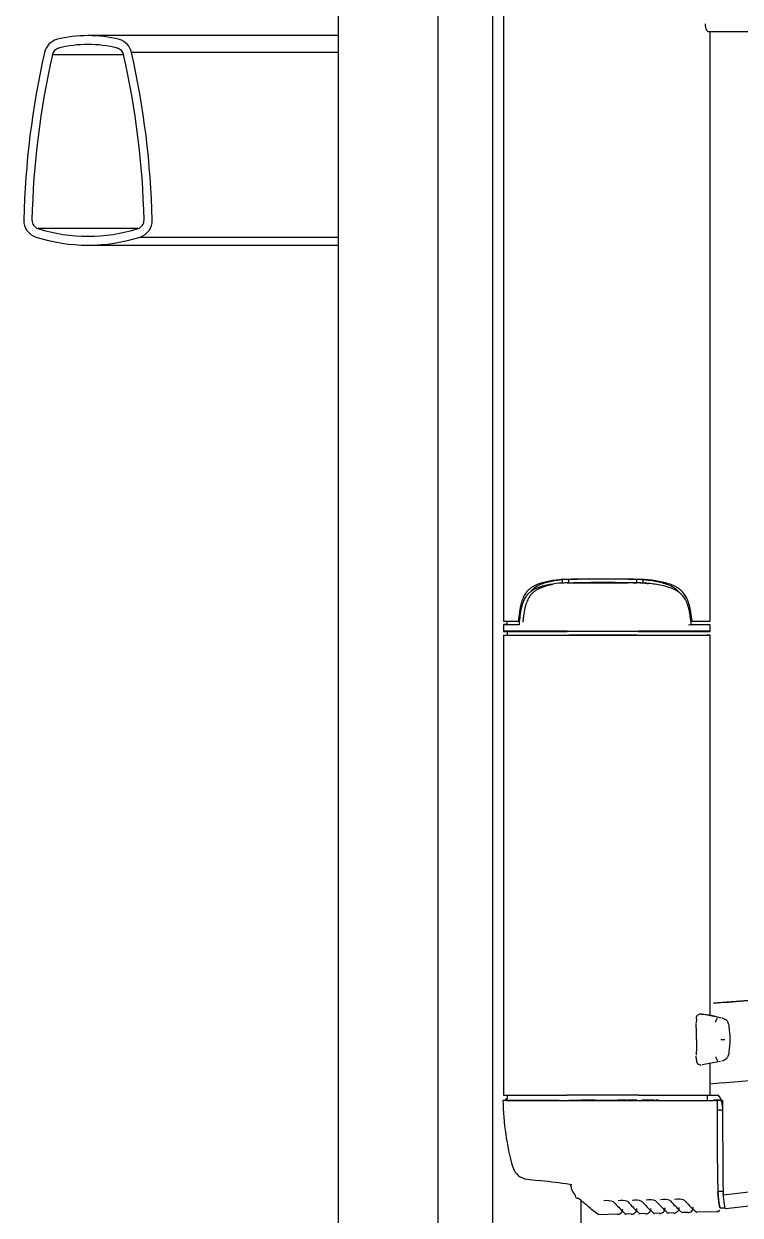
# Model space of a CAD drawing. Header units: millimetres. Extents: x -6176 to 11988, y -1403 to 10916.
# Drawn here: x -5860 to -5454, y 6510 to 7185 of the extents above; entities that cross this region are included whole.
import ezdxf

# ---------------------------------------------------------------- set-up
doc = ezdxf.new("R2010")
doc.units = ezdxf.units.MM

# ---------------------------------------------------------------- blocks, each defined once
blk = doc.blocks.new('A$C17CA5FEC')
at = {"color": 0, "linetype": 'Continuous'}
for p, q in [((-0.07195, 2.19999), (-0.07194, 1.01266)), ((-0.01549, 2.19999), (-0.01548, 0.98894)), ((0.01546, 2.19999), (0.01547, 0.98894)), ((0.02178, 1.86955), (0.02179, 1.43195)), ((-0.07195, 1.76401), (-0.21389, 1.76401)), ((0.34782, 1.76619), (0.13824, 1.76619)), ((0.13901, 1.43196), (0.13901, 1.76619)), ((-0.23402, 1.7533), (-0.19376, 1.7533)), ((-0.07195, 1.75447), (-0.18927, 1.75447)), ((-0.18549, 1.6546), (-0.24229, 1.6546)), ((-0.18429, 1.64977), (-0.07195, 1.64977)), ((-0.21389, 1.64516), (-0.07195, 1.64516)), ((0.0553, 1.45348), (0.0553, 1.4554)), ((0.05785, 1.45362), (0.06452, 1.45371)), ((0.05886, 1.4536), (0.05886, 1.45556)), ((0.05886, 1.4536), (0.06135, 1.4536)), ((0.09535, 1.45359), (0.09735, 1.45359)), ((0.09735, 1.45359), (0.09735, 1.45556)), ((0.10104, 1.45347), (0.10104, 1.4554)), ((0.02383, 1.42995), (0.02179, 1.42995)), ((0.02179, 1.42995), (0.02179, 1.4262)), ((0.05343, 1.4262), (0.02179, 1.4262)), ((0.02179, 1.4262), (0.02179, 1.42608)), ((0.05343, 1.4262), (0.02179, 1.4262)), ((0.02383, 1.43008), (0.02383, 1.43195)), ((0.02383, 1.43008), (0.03041, 1.43008)), ((0.02383, 1.42995), (0.02383, 1.43008)), ((0.02383, 1.43008), (0.03041, 1.43008)), ((0.02383, 1.42608), (0.02383, 1.42408)), ((0.05785, 1.4262), (0.05343, 1.4262)), ((0.05785, 1.4262), (0.05343, 1.4262)), ((0.05785, 1.4262), (0.09828, 1.4262)), ((0.05785, 1.4262), (0.09828, 1.4262)), ((0.10288, 1.4262), (0.09828, 1.4262)), ((0.10288, 1.4262), (0.09828, 1.4262)), ((0.13901, 1.4262), (0.10288, 1.4262)), ((0.13901, 1.4262), (0.10288, 1.4262)), ((0.12767, 1.43008), (0.13739, 1.43008)), ((0.12767, 1.43008), (0.13739, 1.43008)), ((0.13706, 1.42996), (0.13739, 1.42996)), ((0.13706, 1.42996), (0.13901, 1.42996)), ((0.13901, 1.4262), (0.13901, 1.42996)), ((0.13901, 1.42608), (0.13901, 1.4262)), ((0.02179, 1.42408), (0.02383, 1.42408)), ((0.02179, 1.42408), (0.02179, 1.16313)), ((0.13901, 1.42408), (0.13706, 1.42408)), ((0.13706, 1.42408), (0.13739, 1.42408)), ((0.13901, 1.20814), (0.13901, 1.42408)), ((0.27882, 1.22506), (0.14081, 1.21531)), ((0.13121, 1.20631), (0.13113, 1.20418)), ((0.13131, 1.19897), (0.13114, 1.20373)), ((0.14485, 1.20701), (0.13438, 1.20905)), ((0.13132, 1.19472), (0.13131, 1.19897)), ((0.13131, 1.19046), (0.13114, 1.18571)), ((0.13132, 1.19472), (0.13131, 1.19046)), ((0.13121, 1.18313), (0.13113, 1.18526)), ((0.13438, 1.18039), (0.14485, 1.18243)), ((0.13901, 1.16313), (0.13901, 1.18129)), ((0.02383, 1.16313), (0.02383, 1.16109)), ((0.1374, 1.16013), (0.1374, 1.16313)), ((0.02307, 1.16013), (0.02307, 1.16109)), ((0.02307, 1.16109), (0.02383, 1.16109)), ((0.02307, 1.16109), (0.02383, 1.16109)), ((0.02349, 1.16013), (0.04147, 1.16013)), ((0.08942, 1.16016), (0.08942, 1.16017)), ((0.10542, 1.16016), (0.10542, 1.16017)), ((0.14299, 1.16013), (0.143, 1.16013)), ((0.146, 1.16013), (0.143, 1.16013)), ((0.14616, 1.16014), (0.146, 1.16013)), ((0.14601, 1.15455), (0.14301, 1.15455)), ((0.06046, 1.11232), (0.05711, 1.11281)), ((0.14638, 1.10849), (0.14338, 1.10849)), ((0.06575, 0.98894), (0.06575, 1.10339)), ((0.14646, 1.10654), (0.14641, 1.10725)), ((0.07573, 1.09548), (0.08627, 1.09573)), ((0.09123, 1.09585), (0.09428, 1.09593)), ((0.09923, 1.09605), (0.1023, 1.09612)), ((0.10723, 1.09624), (0.11031, 1.09632)), ((0.11523, 1.09643), (0.11832, 1.09651)), ((0.12323, 1.09663), (0.12633, 1.0967)), ((0.13123, 1.09682), (0.14371, 1.09712)), ((0.14475, 1.09917), (0.14775, 1.09917))]:
    blk.add_line(p, q, dxfattribs=at)
for centre, radius, start, end in [((-0.21389, 1.69099), 0.07303, 75.89494, 104.10505), ((-0.22911, 1.75259), 0.00958, 105.58078, 168.71085), ((-0.22934, 1.75237), 0.00476, 105.3933, 168.75299), ((-0.21389, 1.69012), 0.0689, 75.95428, 104.0455), ((-0.19843, 1.75237), 0.00476, 11.2471, 74.60348), ((-0.19866, 1.75259), 0.00958, 11.28916, 74.41922), ((0.22526, 1.64871), 0.47568, 167.15315, 178.6919), ((0.22195, 1.64902), 0.46774, 167.11829, 178.71726), ((-0.64973, 1.64902), 0.46774, 1.28274, 12.88171), ((-0.65304, 1.64871), 0.47568, 1.3081, 12.84685), ((-0.24032, 1.65923), 0.00997, 178.06163, 251.49846), ((-0.24071, 1.6593), 0.00496, 177.85335, 251.47917), ((-0.18706, 1.6593), 0.00496, 288.52082, 2.14663), ((-0.18745, 1.65923), 0.00997, 288.50154, 1.93836), ((-0.21389, 1.74329), 0.09809, 252.43761, 287.56239), ((-0.21389, 1.74404), 0.09384, 252.38354, 287.61646), ((0.0583, 1.39369), 0.06193, 90.41249, 94.50382), ((0.0583, 1.39185), 0.06177, 90.41236, 94.51413), ((0.05923, 1.40712), 0.04844, 90.44303, 94.65125), ((0.05827, 1.41625), 0.03735, 89.10036, 94.55536), ((0.07807, 0.23707), 1.21872, 89.04952, 90.95048), ((0.0781, 0.33987), 1.11585, 89.01161, 90.98806), ((0.07017, 1.25357), 0.20023, 91.61565, 92.52389), ((0.078, 0.14122), 1.31257, 89.3874, 90.58846), ((0.08267, 0.60802), 0.84574, 88.94221, 89.36555), ((0.08583, 1.23239), 0.22141, 87.53459, 88.39316), ((0.09686, 1.40101), 0.05455, 85.60914, 89.49169), ((0.0979, 1.41275), 0.04084, 85.58681, 90.77137), ((0.0977, 1.38573), 0.06989, 85.75172, 89.52359), ((0.0977, 1.38388), 0.06974, 85.74268, 89.52285), ((0.14356, 1.19965), 0.00753, 48.05409, 74.2982), ((0.0953, 1.19475), 0.055, 359.92292, 7.44757), ((0.1462, 2.30594), 1.11122, 269.93793, 270.06207), ((0.0953, 1.19469), 0.055, 352.55243, 0.07708), ((0.14356, 1.18979), 0.00753, 285.7018, 311.94591), ((-1.48827, 18.64792), 17.55412, 275.341906, 275.687105), ((0.136, 1.15657), 0.01002, 0.14924, 38.08304), ((0.02286, 0.12656), 1.03357, 89.98834, 90.07569), ((0.16761, 1.16209), 0.14613, 180.76984, 195.81953), ((0.14169, 0.12631), 1.03383, 89.99457, 90.05881), ((0.08429, -30.38726), 31.54753, 89.891095, 89.896062), ((0.142, 1.85451), 0.69438, 269.9827, 270.08185), ((0.1453, 2.17691), 1.0167, 269.94106, 270.00358), ((10.72588, 1.18204), 10.57989, 180.13781, 180.341748), ((1.54534, 1.14265), 1.40238, 179.51374, 181.39582), ((0.03657, 1.12533), 0.01004, 197.84049, 262.9932), ((0.07944, 1.46997), 0.35733, 262.91037, 263.85928), ((0.41891, 1.11832), 0.27273, 179.86994, 182.32656), ((0.00416, 0.73337), 0.38311, 82.05543, 84.44925), ((0.06418, 1.10641), 0.00181, 175.38368, 274.15635), ((0.08044, 1.09265), 0.01061, 69.03262, 99.31862), ((0.08848, 1.0928), 0.01058, 69.20661, 99.51704), ((0.09652, 1.09299), 0.01055, 69.383, 99.71758), ((0.10456, 1.0932), 0.01052, 69.56193, 99.92047), ((0.1126, 1.09344), 0.01049, 69.74354, 100.12594), ((0.12064, 1.09371), 0.01046, 69.92798, 100.33424), ((0.0864, 1.09848), 0.00301, 267.10666, 1.81351), ((0.0944, 1.09862), 0.003, 267.26428, 1.78877), ((0.10241, 1.09879), 0.003, 267.41154, 1.771), ((0.12642, 1.09946), 0.00298, 268.95568, 2.18616)]:
    blk.add_arc(centre, radius, start, end, dxfattribs=at)
for centre, major_axis, ratio, start_param, end_param in [((0.70938, 1.43201), (-0.69915, 0), 0.000367, 0.182049, 0.239761), ((0.70938, 1.43001), (-0.69915, 0), 0.000367, 0.182049, 0.24176), ((0.70938, 1.42613), (-0.69915, 0), 0.000367, 0.182049, 0.353379), ((0.70938, 1.43001), (-0.69715, 0), 0.000367, 0.182629, 0.228749), ((0.06282, 1.42604), (-0.01, 0), 0.000367, 0.353379, 1.05122), ((0.09362, 1.42604), (0.01, 0), 0.000367, 5.197081, 5.894922), ((-0.54423, 1.42613), (0.69915, 0), 0.000367, 5.894922, 6.069444), ((-0.54423, 1.43001), (0.69715, 0), 0.000367, 6.00854, 6.069447), ((-0.54423, 1.43001), (0.69915, 0), 0.000367, 6.006541, 6.069444), ((-0.54423, 1.43201), (0.69915, 0), 0.000367, 6.00854, 6.069444), ((0.70938, 1.42413), (-0.69915, 0), 0.000367, 0.182049, 0.353379), ((0.70938, 1.42413), (-0.69715, 0), 0.000367, 0.182629, 0.353379), ((0.06282, 1.42404), (-0.01, 0), 0.000367, 0.353379, 1.05122), ((0.06282, 1.42404), (-0.008, 0), 0.000367, 0.353379, 1.05122), ((0.09362, 1.42404), (0.008, 0), 0.000367, 5.197081, 5.894922), ((0.09362, 1.42404), (0.01, 0), 0.000367, 5.197081, 5.894922), ((-0.54423, 1.42413), (0.69715, 0), 0.000367, 5.894922, 6.069447), ((-0.54423, 1.42413), (0.69915, 0), 0.000367, 5.894922, 6.069444), ((0.1338, 1.18798), (0, -0.02113), 0.358368, 3.141593, 3.398599), ((0.1338, 1.20146), (0, 0.02113), 0.358368, 2.884587, 3.141593), ((0.09363, 1.16309), (0.01, 0), 0.000367, 5.197081, 5.894922), ((0.13806, 1.16313), (0.002, 0), 0.000367, 5.20677, 5.894843), ((-0.13775, 1.16317), (-0.3, 0), 0.000367, 2.753251, 2.790335), ((0.04172, 1.16014), (-0.0145, 0), 0.000367, 1.553365, 1.69267), ((0.04172, 1.16014), (0.0145, 0), 0.000367, 4.834262, 5.936665), ((-0.23621, 1.16017), (-0.31, 0), 0.000367, 2.795073, 3.369874), ((0.08031, 1.16015), (0.004, 0), 0.000367, 5.042657, 6.094182), ((-0.31229, 1.16017), (-0.40371, 0), 0.000367, 2.95259, 3.295711), ((-0.30429, 1.16017), (-0.40171, 0), 0.000367, 2.943945, 3.304356), ((0.0883, 1.16015), (0.004, 0), 0.000367, 5.042657, 6.094182), ((0.09069, 1.1602), (0.004, 0), 0.000367, 0.154119, 1.205644), ((-0.29629, 1.16017), (-0.40171, 0), 0.000367, 2.943945, 3.304356), ((0.09868, 1.1602), (0.004, 0), 0.000367, 0.154119, 1.205644), ((-0.29629, 1.16017), (-0.40371, 0), 0.000367, 2.95259, 3.295711), ((-0.28829, 1.16017), (-0.40171, 0), 0.000367, 2.943945, 3.005673), ((0.1043, 1.16015), (0.004, 0), 0.000367, 5.042657, 6.094182), ((-0.28829, 1.16017), (-0.40171, 0), 0.000367, 3.277512, 3.304356), ((0.10668, 1.1602), (0.004, 0), 0.000367, 0.710253, 1.205644), ((-0.28829, 1.16017), (-0.40371, 0), 0.000367, 2.95259, 2.97328)]:
    blk.add_ellipse(centre, major_axis=major_axis, ratio=ratio, start_param=start_param, end_param=end_param, dxfattribs=at)
for points, degree, knots in [([(0.13824, 1.76619), (0.13812, 1.76619), (0.138, 1.76622), (0.13776, 1.76632), (0.13764, 1.7664), (0.13741, 1.76662), (0.1373, 1.76675), (0.13709, 1.76707), (0.13699, 1.76725), (0.1368, 1.76766), (0.13672, 1.76789), (0.13657, 1.76838), (0.1365, 1.76865), (0.1364, 1.76921), (0.13636, 1.7695), (0.13631, 1.7701), (0.13629, 1.77041), (0.13629, 1.77073)], 3, [0, 0, 0, 0, 0.125, 0.125, 0.25, 0.25, 0.375, 0.375, 0.5, 0.5, 0.625, 0.625, 0.75, 0.75, 0.875, 0.875, 1, 1, 1, 1]), ([(0.05343, 1.45543), (0.05092, 1.45516), (0.04851, 1.45481), (0.04507, 1.45407), (0.04395, 1.45379), (0.04177, 1.45309), (0.04071, 1.45269), (0.03916, 1.45193), (0.03865, 1.45165), (0.03764, 1.45102), (0.03715, 1.45067), (0.03618, 1.44987), (0.03571, 1.44942), (0.03502, 1.44864), (0.03479, 1.44836), (0.03434, 1.44775), (0.03412, 1.44743), (0.03347, 1.44638), (0.03306, 1.44557), (0.03248, 1.44411), (0.03229, 1.44358), (0.03194, 1.44244), (0.03177, 1.44183), (0.03146, 1.44054), (0.03132, 1.43985), (0.03105, 1.4384), (0.03093, 1.43764), (0.03059, 1.43528), (0.0304, 1.43363), (0.03023, 1.43194)], 3, [0, 0, 0, 0, 0.25, 0.25, 0.375, 0.375, 0.5, 0.5, 0.5625, 0.5625, 0.625, 0.625, 0.6875, 0.6875, 0.71875, 0.71875, 0.75, 0.75, 0.8125, 0.8125, 0.84375, 0.84375, 0.875, 0.875, 0.90625, 0.90625, 0.9375, 0.9375, 1, 1, 1, 1]), ([(0.05343, 1.45343), (0.05095, 1.45316), (0.04857, 1.45282), (0.04516, 1.45209), (0.04405, 1.4518), (0.04189, 1.45112), (0.04083, 1.45072), (0.0393, 1.44998), (0.03879, 1.4497), (0.0378, 1.44908), (0.03731, 1.44874), (0.03636, 1.44796), (0.03589, 1.44752), (0.03521, 1.44676), (0.03498, 1.44648), (0.03454, 1.44589), (0.03432, 1.44557), (0.03367, 1.44451), (0.03326, 1.4437), (0.03269, 1.44223), (0.03251, 1.4417), (0.03225, 1.44083), (0.03217, 1.44052), (0.032, 1.43989), (0.03193, 1.43957), (0.03156, 1.4379), (0.03132, 1.43643), (0.03101, 1.43407), (0.03091, 1.43325), (0.03073, 1.43161), (0.03065, 1.43077), (0.03057, 1.42994)], 3, [0, 0, 0, 0, 0.25, 0.25, 0.375, 0.375, 0.5, 0.5, 0.5625, 0.5625, 0.625, 0.625, 0.6875, 0.6875, 0.71875, 0.71875, 0.75, 0.75, 0.8125, 0.8125, 0.84375, 0.84375, 0.859375, 0.859375, 0.875, 0.875, 0.9375, 0.9375, 0.96875, 0.96875, 1, 1, 1, 1]), ([(0.0553, 1.4554), (0.05468, 1.45533), (0.05407, 1.45526), (0.05285, 1.4551), (0.05225, 1.45501), (0.05046, 1.45474), (0.0493, 1.45453), (0.04702, 1.45403), (0.04591, 1.45374), (0.04375, 1.45304), (0.0427, 1.45264), (0.04065, 1.45162), (0.03966, 1.45102), (0.03824, 1.44984), (0.03779, 1.44941), (0.03735, 1.44892)], 3, [0, 0, 0, 0, 0.0625, 0.0625, 0.125, 0.125, 0.25, 0.25, 0.375, 0.375, 0.5, 0.5, 0.625, 0.625, 0.6856208, 0.6856208, 0.6856208, 0.6856208]), ([(0.06452, 1.45371), (0.06562, 1.45371), (0.06673, 1.45371), (0.06842, 1.45371), (0.06899, 1.45371), (0.07013, 1.45371), (0.07071, 1.45371), (0.07361, 1.45371), (0.07593, 1.45371), (0.07942, 1.45371), (0.08058, 1.45371), (0.08291, 1.45371), (0.08408, 1.45371), (0.08757, 1.45371), (0.08983, 1.45371), (0.09204, 1.45371)], 3, [0, 0, 0, 0, 0.125, 0.125, 0.1875, 0.1875, 0.25, 0.25, 0.5, 0.5, 0.625, 0.625, 0.75, 0.75, 1, 1, 1, 1]), ([(0.06452, 1.45371), (0.06562, 1.45371), (0.06673, 1.45371), (0.06842, 1.45371), (0.06899, 1.45371), (0.07013, 1.45371), (0.07071, 1.45371), (0.07361, 1.45371), (0.07593, 1.45371), (0.07942, 1.45371), (0.08058, 1.45371), (0.08291, 1.45371), (0.08408, 1.45371), (0.08757, 1.45371), (0.08983, 1.45371), (0.09204, 1.45371)], 3, [0, 0, 0, 0, 0.125, 0.125, 0.1875, 0.1875, 0.25, 0.25, 0.5, 0.5, 0.625, 0.625, 0.75, 0.75, 1, 1, 1, 1]), ([(0.12173, 1.44804), (0.1215, 1.44831), (0.12127, 1.44857), (0.12052, 1.44933), (0.11999, 1.44979), (0.11891, 1.45059), (0.11837, 1.45094), (0.11726, 1.45158), (0.11669, 1.45186), (0.11497, 1.45263), (0.1138, 1.45303), (0.11139, 1.45373), (0.11016, 1.45402), (0.10765, 1.45452), (0.10636, 1.45474), (0.1044, 1.45501), (0.10373, 1.4551), (0.1024, 1.45526), (0.10172, 1.45533), (0.10104, 1.4554)], 3, [0.2840053, 0.2840053, 0.2840053, 0.2840053, 0.3125, 0.3125, 0.375, 0.375, 0.4375, 0.4375, 0.5, 0.5, 0.625, 0.625, 0.75, 0.75, 0.875, 0.875, 0.9375, 0.9375, 1, 1, 1, 1]), ([(0.10395, 1.45312), (0.10365, 1.45316), (0.10334, 1.4532), (0.10238, 1.45332), (0.10171, 1.4534), (0.10104, 1.45347)], 3, [0.90847164, 0.90847164, 0.90847164, 0.90847164, 0.9375, 0.9375, 1, 1, 1, 1]), ([(0.12872, 1.43194), (0.12852, 1.43363), (0.12831, 1.43529), (0.12793, 1.43763), (0.12779, 1.43839), (0.12756, 1.43949), (0.12747, 1.43985), (0.12731, 1.44055), (0.12722, 1.44089), (0.12677, 1.44252), (0.12637, 1.44364), (0.12571, 1.4451), (0.12548, 1.44556), (0.12501, 1.44638), (0.12477, 1.44676), (0.12403, 1.44781), (0.12353, 1.4484), (0.12274, 1.44918), (0.12248, 1.44942), (0.12194, 1.44988), (0.12167, 1.45009), (0.12086, 1.45069), (0.1203, 1.45104), (0.11918, 1.45166), (0.11861, 1.45194), (0.11689, 1.4527), (0.11571, 1.4531), (0.11329, 1.45379), (0.11206, 1.45407), (0.10827, 1.45481), (0.10563, 1.45516), (0.10288, 1.45543)], 3, [0, 0, 0, 0, 0.0625, 0.0625, 0.09375, 0.09375, 0.109375, 0.109375, 0.125, 0.125, 0.1875, 0.1875, 0.21875, 0.21875, 0.25, 0.25, 0.3125, 0.3125, 0.34375, 0.34375, 0.375, 0.375, 0.4375, 0.4375, 0.5, 0.5, 0.625, 0.625, 0.75, 0.75, 1, 1, 1, 1]), ([(0.12834, 1.42994), (0.12815, 1.43161), (0.12795, 1.43327), (0.1276, 1.43565), (0.12747, 1.43642), (0.12718, 1.43791), (0.12702, 1.43863), (0.12651, 1.44064), (0.12612, 1.44178), (0.12557, 1.44301), (0.12546, 1.44325), (0.12524, 1.4437), (0.12512, 1.44392), (0.12477, 1.44454), (0.12454, 1.44491), (0.12381, 1.44596), (0.1233, 1.44654), (0.12252, 1.4473), (0.12226, 1.44754), (0.12173, 1.44799), (0.12146, 1.44819), (0.12065, 1.44878), (0.12011, 1.44912), (0.119, 1.44973), (0.11844, 1.45), (0.11673, 1.45074), (0.11556, 1.45113), (0.11317, 1.45181), (0.11195, 1.45209), (0.10945, 1.45258), (0.10818, 1.45278), (0.10557, 1.45314), (0.10424, 1.45329), (0.10288, 1.45343)], 3, [0, 0, 0, 0, 0.0625, 0.0625, 0.09375, 0.09375, 0.125, 0.125, 0.1875, 0.1875, 0.203125, 0.203125, 0.21875, 0.21875, 0.25, 0.25, 0.3125, 0.3125, 0.34375, 0.34375, 0.375, 0.375, 0.4375, 0.4375, 0.5, 0.5, 0.625, 0.625, 0.75, 0.75, 0.875, 0.875, 1, 1, 1, 1]), ([(0.04969, 1.45265), (0.0492, 1.45256), (0.04871, 1.45246), (0.04711, 1.45211), (0.04601, 1.45182), (0.04386, 1.45114), (0.04282, 1.45074), (0.0413, 1.45), (0.0408, 1.44973), (0.03981, 1.44911), (0.03933, 1.44877), (0.03838, 1.44799), (0.03791, 1.44755), (0.037, 1.44653), (0.03656, 1.44595), (0.03592, 1.4449), (0.03571, 1.44452), (0.03531, 1.44369), (0.03511, 1.44325), (0.03474, 1.44227), (0.03456, 1.44174), (0.0343, 1.44088), (0.03422, 1.44057), (0.03406, 1.43995), (0.03398, 1.43963), (0.03362, 1.43799), (0.03338, 1.43652), (0.03307, 1.43416), (0.03297, 1.43336), (0.03284, 1.43213), (0.0328, 1.43172), (0.03275, 1.4313)], 3, [0.1965314, 0.1965314, 0.1965314, 0.1965314, 0.25, 0.25, 0.375, 0.375, 0.5, 0.5, 0.5625, 0.5625, 0.625, 0.625, 0.6875, 0.6875, 0.75, 0.75, 0.78125, 0.78125, 0.8125, 0.8125, 0.84375, 0.84375, 0.859375, 0.859375, 0.875, 0.875, 0.9375, 0.9375, 0.96875, 0.96875, 0.9846243, 0.9846243, 0.9846243, 0.9846243]), ([(0.09828, 1.42603), (0.09673, 1.42603), (0.09514, 1.42603), (0.09268, 1.42603), (0.09185, 1.42603), (0.09017, 1.42603), (0.08931, 1.42603), (0.08673, 1.42603), (0.08499, 1.42603), (0.08151, 1.42603), (0.07977, 1.42603), (0.07713, 1.42603), (0.07625, 1.42603), (0.07449, 1.42603), (0.07361, 1.42603), (0.07099, 1.42603), (0.06927, 1.42603), (0.0659, 1.42603), (0.06424, 1.42603), (0.0618, 1.42603), (0.06099, 1.42603), (0.0594, 1.42603), (0.05862, 1.42603), (0.05785, 1.42603)], 3, [0, 0, 0, 0, 0.125, 0.125, 0.1875, 0.1875, 0.25, 0.25, 0.375, 0.375, 0.5, 0.5, 0.5625, 0.5625, 0.625, 0.625, 0.75, 0.75, 0.875, 0.875, 0.9375, 0.9375, 1, 1, 1, 1]), ([(0.05785, 1.42403), (0.05939, 1.42403), (0.06097, 1.42403), (0.06341, 1.42403), (0.06424, 1.42403), (0.06591, 1.42403), (0.06676, 1.42403), (0.0693, 1.42403), (0.07101, 1.42403), (0.07446, 1.42403), (0.07621, 1.42403), (0.07885, 1.42403), (0.07974, 1.42403), (0.0815, 1.42403), (0.08237, 1.42403), (0.08498, 1.42403), (0.0867, 1.42403), (0.08926, 1.42403), (0.0901, 1.42403), (0.09178, 1.42403), (0.09262, 1.42403), (0.09511, 1.42403), (0.09672, 1.42403), (0.09828, 1.42403)], 3, [0, 0, 0, 0, 0.125, 0.125, 0.1875, 0.1875, 0.25, 0.25, 0.375, 0.375, 0.5, 0.5, 0.5625, 0.5625, 0.625, 0.625, 0.75, 0.75, 0.8125, 0.8125, 0.875, 0.875, 1, 1, 1, 1]), ([(0.09735, 1.42403), (0.09587, 1.42403), (0.09435, 1.42403), (0.09201, 1.42403), (0.09122, 1.42403), (0.09002, 1.42403), (0.08962, 1.42403), (0.08881, 1.42403), (0.0884, 1.42403), (0.08634, 1.42403), (0.08469, 1.42403), (0.08138, 1.42403), (0.07971, 1.42403), (0.07721, 1.42403), (0.07637, 1.42403), (0.07511, 1.42403), (0.07469, 1.42403), (0.07385, 1.42403), (0.07343, 1.42403), (0.07136, 1.42403), (0.06972, 1.42403), (0.06651, 1.42403), (0.06493, 1.42403), (0.06299, 1.42403), (0.06261, 1.42403), (0.06184, 1.42403), (0.06145, 1.42403), (0.06032, 1.42403), (0.05957, 1.42403), (0.05884, 1.42403)], 3, [0, 0, 0, 0, 0.125, 0.125, 0.1875, 0.1875, 0.21875, 0.21875, 0.25, 0.25, 0.375, 0.375, 0.5, 0.5, 0.5625, 0.5625, 0.59375, 0.59375, 0.625, 0.625, 0.75, 0.75, 0.875, 0.875, 0.90625, 0.90625, 0.9375, 0.9375, 1, 1, 1, 1]), ([(0.50457, 1.30706), (0.50063, 1.30498), (0.4969, 1.30251), (0.48972, 1.29722), (0.48627, 1.2944), (0.47615, 1.28566), (0.46973, 1.2795), (0.45707, 1.26699), (0.45085, 1.26062), (0.43845, 1.24785), (0.43227, 1.24144), (0.41367, 1.22228), (0.40118, 1.20961), (0.37536, 1.18515), (0.36205, 1.17336), (0.34078, 1.15707), (0.33349, 1.1519), (0.31858, 1.14233), (0.31094, 1.13793), (0.29522, 1.12997), (0.28715, 1.12643), (0.27471, 1.12176), (0.27051, 1.12031), (0.26202, 1.11762), (0.25771, 1.11637), (0.23608, 1.11062), (0.21854, 1.10756), (0.18326, 1.10255), (0.16554, 1.10059), (0.14781, 1.09863)], 3, [0, 0, 0, 0, 0.03125, 0.03125, 0.0625, 0.0625, 0.125, 0.125, 0.1875, 0.1875, 0.25, 0.25, 0.375, 0.375, 0.5, 0.5, 0.5625, 0.5625, 0.625, 0.625, 0.6875, 0.6875, 0.71875, 0.71875, 0.75, 0.75, 0.875, 0.875, 1, 1, 1, 1]), ([(0.13121, 1.20631), (0.13123, 1.20675), (0.13126, 1.20706), (0.13131, 1.20748), (0.13139, 1.20774), (0.13147, 1.208), (0.13161, 1.20817), (0.13172, 1.2083), (0.13187, 1.20842)], 2, [0, 0, 0, 0.25, 0.25, 0.5, 0.5, 0.75, 0.75, 1, 1, 1]), ([(0.14981, 1.20187), (0.14974, 1.20251), (0.1496, 1.20339), (0.14917, 1.20448), (0.14887, 1.20489), (0.14878, 1.20499)], 3, [0, 0, 0, 0, 0.4157805, 0.6771763, 0.7779505, 0.7779505, 0.7779505, 0.7779505]), ([(0.38333, 1.19274), (0.37197, 1.18217), (0.36025, 1.17198), (0.34078, 1.15707), (0.33349, 1.1519), (0.31858, 1.14233), (0.31094, 1.13793), (0.29522, 1.12997), (0.28715, 1.12643), (0.27471, 1.12176), (0.27051, 1.12031), (0.26202, 1.11762), (0.25771, 1.11637), (0.23608, 1.11062), (0.21854, 1.10756), (0.18326, 1.10255), (0.16554, 1.10059), (0.14781, 1.09863)], 3, [0.3908758, 0.3908758, 0.3908758, 0.3908758, 0.5, 0.5, 0.5625, 0.5625, 0.625, 0.625, 0.6875, 0.6875, 0.71875, 0.71875, 0.75, 0.75, 0.875, 0.875, 1, 1, 1, 1]), ([(0.13121, 1.18313), (0.13122, 1.18298), (0.13123, 1.1827), (0.13127, 1.18231), (0.13132, 1.18197), (0.13138, 1.18173), (0.13144, 1.18156), (0.13149, 1.18145), (0.13155, 1.18135), (0.13162, 1.18125), (0.13169, 1.18117), (0.13178, 1.18109), (0.13184, 1.18104), (0.13187, 1.18102)], 3, [0, 0, 0, 0, 0.149107, 0.277381, 0.391375, 0.500828, 0.561812, 0.622896, 0.686395, 0.754222, 0.828057, 0.909468, 1, 1, 1, 1]), ([(0.14878, 1.18444), (0.14887, 1.18455), (0.14917, 1.18495), (0.1496, 1.18605), (0.14974, 1.18692), (0.14981, 1.18756)], 3, [0.2220495, 0.2220495, 0.2220495, 0.2220495, 0.3228237, 0.5842195, 1, 1, 1, 1]), ([(0.05344, 1.16309), (0.05364, 1.16309), (0.05414, 1.16309), (0.0548, 1.16309), (0.05556, 1.16309), (0.05639, 1.16308), (0.05734, 1.16308), (0.05785, 1.16308)], 3, [0, 0, 0, 0, 0.25, 0.5, 0.5, 0.75, 1, 1, 1, 1]), ([(0.09829, 1.16308), (0.09583, 1.16308), (0.08929, 1.16308), (0.07797, 1.16308), (0.06671, 1.16308), (0.06027, 1.16308), (0.05785, 1.16308)], 3, [0, 0, 0, 0, 0.198106, 0.5, 0.801894, 1, 1, 1, 1]), ([(0.05344, 1.16009), (0.04993, 1.16009), (0.04664, 1.16009), (0.04046, 1.1601), (0.03759, 1.1601), (0.03359, 1.16011), (0.03231, 1.16011), (0.02985, 1.16011), (0.02868, 1.16012), (0.02532, 1.16012), (0.0233, 1.16013), (0.02149, 1.16013)], 3, [0, 0, 0, 0, 0.25, 0.25, 0.5, 0.5, 0.625, 0.625, 0.75, 0.75, 1, 1, 1, 1]), ([(0.05344, 1.16009), (0.05364, 1.16009), (0.05389, 1.16009), (0.05447, 1.16009), (0.05481, 1.16009), (0.05557, 1.16009), (0.05598, 1.16008), (0.05687, 1.16008), (0.05734, 1.16008), (0.05785, 1.16008)], 3, [0, 0, 0, 0, 0.25, 0.25, 0.5, 0.5, 0.75, 0.75, 1, 1, 1, 1]), ([(0.05785, 1.16008), (0.05888, 1.16008), (0.05995, 1.16008), (0.06275, 1.16008), (0.06571, 1.16008), (0.06868, 1.16008), (0.07177, 1.16008), (0.07486, 1.16008), (0.07798, 1.16008), (0.0811, 1.16008), (0.08421, 1.16008), (0.08731, 1.16008), (0.09031, 1.16008), (0.0933, 1.16008), (0.09615, 1.16008), (0.09723, 1.16008), (0.09829, 1.16008)], 2, [0, 0, 0, 0.056562, 0.056562, 0.204375, 0.204375, 0.352189, 0.352189, 0.500002, 0.500002, 0.647815, 0.647815, 0.795629, 0.795629, 0.943442, 0.943442, 1, 1, 1]), ([(0.09735, 1.16009), (0.0944, 1.16008), (0.09124, 1.16008), (0.08473, 1.16008), (0.08136, 1.16008), (0.07466, 1.16008), (0.07132, 1.16008), (0.06486, 1.16008), (0.06175, 1.16008), (0.05885, 1.16009)], 3, [0, 0, 0, 0, 0.25, 0.25, 0.5, 0.5, 0.75, 0.75, 1, 1, 1, 1]), ([(0.09829, 1.16008), (0.09881, 1.16008), (0.09929, 1.16008), (0.10021, 1.16008), (0.10064, 1.16009), (0.10143, 1.16009), (0.10178, 1.16009), (0.10239, 1.16009), (0.10266, 1.16009), (0.10288, 1.16009)], 3, [0, 0, 0, 0, 0.25, 0.25, 0.5, 0.5, 0.75, 0.75, 1, 1, 1, 1]), ([(0.10288, 1.16009), (0.10698, 1.16009), (0.11084, 1.16009), (0.11628, 1.1601), (0.11804, 1.1601), (0.12143, 1.16011), (0.1247, 1.16011), (0.12773, 1.16011), (0.13064, 1.16012), (0.13203, 1.16012), (0.13603, 1.16012), (0.13845, 1.16013), (0.14063, 1.16013)], 3, [0, 0, 0, 0, 0.25, 0.25, 0.375, 0.375, 0.5, 0.625, 0.625, 0.75, 0.75, 1, 1, 1, 1]), ([(0.143, 1.16013), (0.143, 1.15964), (0.143, 1.15914), (0.143, 1.15865), (0.143, 1.15816), (0.143, 1.15766), (0.143, 1.15717), (0.14301, 1.15629), (0.14301, 1.15542), (0.14301, 1.15455)], 3, [0, 0, 0, 0, 0.265426, 0.265426, 0.265426, 0.530853, 0.530853, 0.530853, 1, 1, 1, 1]), ([(0.146, 1.16013), (0.146, 1.15925), (0.146, 1.15837), (0.146, 1.15749), (0.146, 1.157), (0.14601, 1.15651), (0.14601, 1.15601), (0.14601, 1.15552), (0.14601, 1.15504), (0.14601, 1.15455)], 3, [0, 0, 0, 0, 0.472142, 0.472142, 0.472142, 0.737569, 0.737569, 0.737569, 1, 1, 1, 1]), ([(0.14646, 1.10654), (0.15507, 1.1075), (0.16369, 1.10846), (0.18089, 1.11047), (0.18949, 1.11152), (0.20664, 1.11385), (0.21519, 1.11514), (0.23221, 1.11817), (0.24068, 1.11991), (0.25748, 1.12411), (0.26581, 1.12657), (0.27612, 1.13022), (0.27818, 1.13098), (0.28227, 1.13256), (0.2843, 1.13337), (0.29035, 1.1359), (0.29432, 1.13768), (0.30607, 1.14336), (0.31367, 1.14756), (0.32316, 1.15339), (0.32522, 1.1547), (0.32727, 1.15603)], 3, [0, 0, 0, 0, 0.125, 0.125, 0.25, 0.25, 0.375, 0.375, 0.5, 0.5, 0.625, 0.625, 0.65625, 0.65625, 0.6875, 0.6875, 0.75, 0.75, 0.875, 0.875, 0.9101308, 0.9101308, 0.9101308, 0.9101308]), ([(0.05969, 1.11253), (0.05986, 1.11174), (0.06004, 1.11099), (0.06034, 1.10998), (0.06044, 1.10965), (0.06066, 1.10905), (0.06077, 1.10876), (0.06112, 1.10799), (0.06137, 1.1076), (0.06187, 1.10699), (0.06213, 1.10677), (0.06238, 1.10655)], 3, [0, 0, 0, 0, 0.25, 0.25, 0.375, 0.375, 0.5, 0.5, 0.75, 0.75, 1, 1, 1, 1]), ([(0.14338, 1.10848), (0.14339, 1.1083), (0.14341, 1.10811), (0.14343, 1.10773), (0.14345, 1.10755), (0.14349, 1.10701), (0.14352, 1.10666), (0.1436, 1.10565), (0.14366, 1.10503), (0.14383, 1.10328), (0.14394, 1.10231), (0.14412, 1.10113), (0.14417, 1.10079), (0.14429, 1.1002), (0.14435, 1.09995), (0.14452, 1.09936), (0.14463, 1.09917), (0.14475, 1.09917)], 3, [0, 0, 0, 0, 0.015625, 0.015625, 0.03125, 0.03125, 0.0625, 0.0625, 0.125, 0.125, 0.25, 0.25, 0.3125, 0.3125, 0.375, 0.375, 0.4992691, 0.4992691, 0.4992691, 0.4992691]), ([(0.14467, 1.09911), (0.14464, 1.09913), (0.14461, 1.09918), (0.14452, 1.09933), (0.14446, 1.09948), (0.14429, 1.10007), (0.14417, 1.10066), (0.14383, 1.10301), (0.1436, 1.10534), (0.14338, 1.1084)], 3, [0.5261531, 0.5261531, 0.5261531, 0.5261531, 0.5625, 0.5625, 0.625, 0.625, 0.75, 0.75, 1, 1, 1, 1]), ([(0.07576, 1.09531), (0.07553, 1.09531), (0.07445, 1.0961), (0.07156, 1.09847), (0.07038, 1.09945), (0.06833, 1.10119), (0.0676, 1.10181), (0.06603, 1.10314), (0.06519, 1.10386), (0.06431, 1.10461)], 3, [0.5002462, 0.5002462, 0.5002462, 0.5002462, 0.75, 0.75, 0.875, 0.875, 0.9375, 0.9375, 1, 1, 1, 1]), ([(0.08424, 1.10256), (0.08638, 1.10026), (0.08806, 1.0985), (0.08956, 1.09701), (0.08983, 1.09675), (0.09031, 1.09631), (0.09051, 1.09612), (0.09104, 1.09568), (0.09126, 1.09553), (0.09136, 1.09554)], 3, [0, 0, 0, 0, 0.25, 0.25, 0.3125, 0.3125, 0.375, 0.375, 0.4992501, 0.4992501, 0.4992501, 0.4992501]), ([(0.09223, 1.10269), (0.09438, 1.1004), (0.09606, 1.09864), (0.09756, 1.09717), (0.09783, 1.09691), (0.09831, 1.09646), (0.09851, 1.09628), (0.09904, 1.09584), (0.09926, 1.09569), (0.09936, 1.09569)], 3, [0, 0, 0, 0, 0.25, 0.25, 0.3125, 0.3125, 0.375, 0.375, 0.4993321, 0.4993321, 0.4993321, 0.4993321]), ([(0.10023, 1.10286), (0.10238, 1.10057), (0.10406, 1.09882), (0.10556, 1.09735), (0.10583, 1.09709), (0.1063, 1.09665), (0.10651, 1.09647), (0.10703, 1.09603), (0.10726, 1.09588), (0.10736, 1.09588)], 3, [0, 0, 0, 0, 0.25, 0.25, 0.3125, 0.3125, 0.375, 0.375, 0.4994153, 0.4994153, 0.4994153, 0.4994153]), ([(0.10823, 1.10305), (0.11038, 1.10078), (0.11206, 1.09903), (0.11356, 1.09756), (0.11383, 1.09731), (0.1143, 1.09686), (0.11451, 1.09668), (0.11503, 1.09624), (0.11526, 1.0961), (0.11536, 1.0961)], 3, [0, 0, 0, 0, 0.25, 0.25, 0.3125, 0.3125, 0.375, 0.375, 0.4994999, 0.4994999, 0.4994999, 0.4994999]), ([(0.11623, 1.10328), (0.11838, 1.10101), (0.12006, 1.09927), (0.12156, 1.09781), (0.12183, 1.09755), (0.1223, 1.09711), (0.12251, 1.09693), (0.12303, 1.09649), (0.12326, 1.09635), (0.12336, 1.09635)], 3, [0, 0, 0, 0, 0.25, 0.25, 0.3125, 0.3125, 0.375, 0.375, 0.4995857, 0.4995857, 0.4995857, 0.4995857]), ([(0.12423, 1.10354), (0.12638, 1.10127), (0.12806, 1.09954), (0.12956, 1.09808), (0.12983, 1.09783), (0.1303, 1.09739), (0.13051, 1.09721), (0.13103, 1.09677), (0.13126, 1.09663), (0.13136, 1.09663)], 3, [0, 0, 0, 0, 0.25, 0.25, 0.3125, 0.3125, 0.375, 0.375, 0.4996729, 0.4996729, 0.4996729, 0.4996729]), ([(0.14781, 1.09863), (0.1477, 1.09863), (0.14758, 1.09882), (0.14736, 1.09957), (0.14724, 1.10014), (0.14708, 1.10126), (0.14702, 1.10169), (0.14691, 1.10262), (0.14685, 1.10314), (0.14669, 1.10471), (0.14659, 1.10587), (0.14649, 1.10716)], 3, [0, 0, 0, 0, 0.25, 0.25, 0.5, 0.5, 0.625, 0.625, 0.75, 0.75, 0.9763357, 0.9763357, 0.9763357, 0.9763357]), ([(0.11028, 1.096), (0.11036, 1.09598), (0.11071, 1.09591), (0.11228, 1.09634), (0.11334, 1.09788), (0.11345, 1.09887), (0.11342, 1.09908), (0.11342, 1.09909)], 3, [0, 0, 0, 0, 0.06762, 0.388518, 0.716394, 0.989839, 1, 1, 1, 1]), ([(0.1183, 1.09623), (0.11838, 1.09621), (0.11875, 1.09614), (0.12033, 1.09661), (0.12135, 1.09815), (0.12145, 1.09912), (0.12142, 1.09932), (0.12142, 1.09932)], 3, [0, 0, 0, 0, 0.077754, 0.39938, 0.725617, 0.999976, 1, 1, 1, 1]), ([(0.14284, 1.09726), (0.14318, 1.09726), (0.144, 1.09723), (0.14442, 1.09789), (0.14451, 1.09805), (0.14453, 1.09808)], 3, [0, 0, 0, 0, 0.308562, 0.894462, 1, 1, 1, 1])]:
    blk.add_open_spline(points, degree=degree, knots=knots, dxfattribs=at)
for points in [[(0.14081, 1.21531), (0.18681, 1.21857), (0.23281, 1.22182), (0.27882, 1.22506)], [(0.1338, 1.20911), (0.13785, 1.20882), (0.14159, 1.20813), (0.14489, 1.20699)], [(0.146, 1.17004), (0.14367, 1.16982), (0.14134, 1.1696), (0.139, 1.16938)], [(0.02179, 1.16313), (0.02902, 1.16311), (0.03962, 1.1631), (0.05344, 1.16309)], [(0.10288, 1.16309), (0.11828, 1.1631), (0.13038, 1.16311), (0.13901, 1.16313)]]:
    blk.add_open_spline(points, degree=3, dxfattribs=at)
for points, weights in [([(0.14214, 1.20457), (0.14263, 1.20622), (0.14307, 1.20665)], [1, 1.5, 1]), ([(0.14981, 1.20187), (0.14987, 1.20188), (0.14976, 1.20188)], [1.21667298199, 1.1587215551, 1]), ([(0.14214, 1.18487), (0.14263, 1.18321), (0.14307, 1.18279)], [1, 1.5, 1]), ([(0.14981, 1.18756), (0.14987, 1.18755), (0.14976, 1.18756)], [1.2166729977, 1.15872157661, 1])]:
    blk.add_rational_spline(points, weights, degree=2, dxfattribs=at)

msp = doc.modelspace()

# ---------------------------------------------------------------- block references
at = {"color": 0, "xscale": 1000, "yscale": 1000, "zscale": 1000}
msp.add_blockref('A$C17CA5FEC', (-5609.86, 5414.53), dxfattribs=at)

doc.saveas('drawing.dxf')
